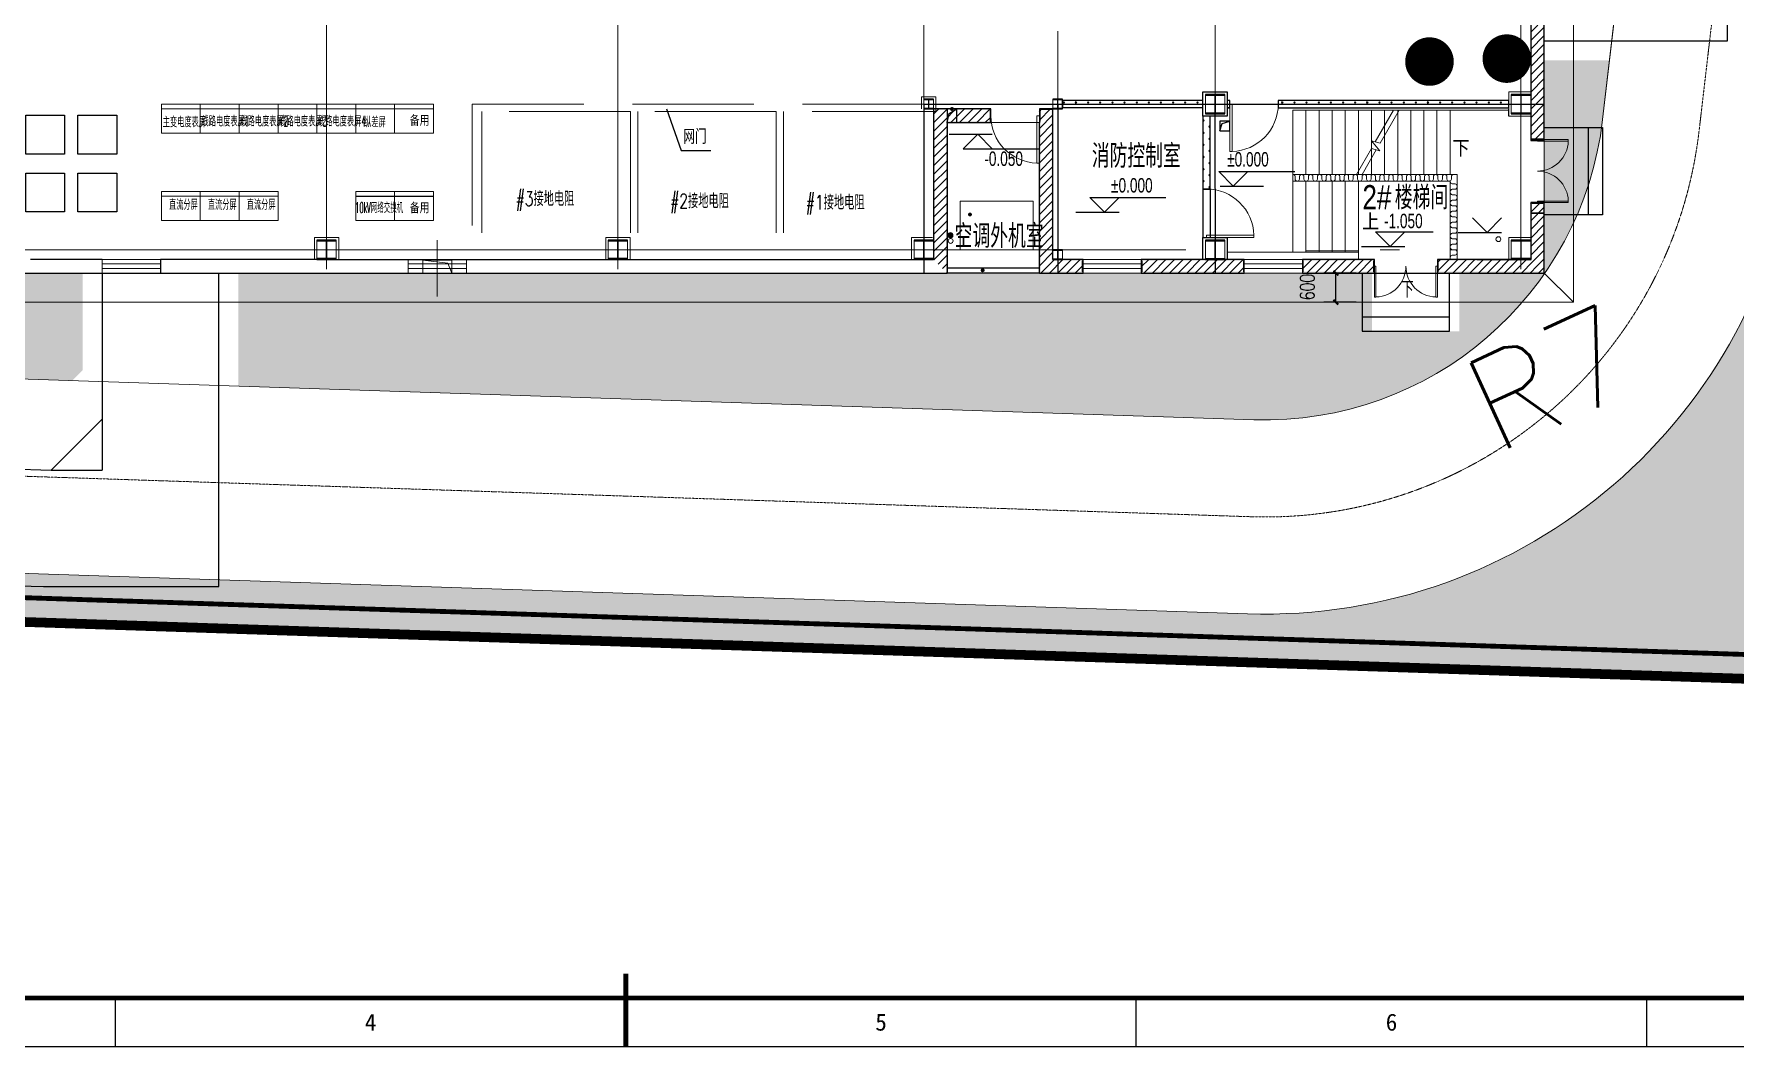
# Model space of a CAD drawing. Extents: x 3213259 to 3716512, y 332899 to 392399.
# Drawn here: x 3243170 to 3278202, y 332899 to 353805 of the extents above; entities that cross this region are included whole.
import ezdxf

# ---------------------------------------------------------------- set-up
doc = ezdxf.new("R2010")
doc.units = 0
doc.header["$LTSCALE"] = 1000
doc.header["$MEASUREMENT"] = 0
for name, pattern in [('235', [3, 2, -1]), ('DASH', [0.35, 0.25, -0.1]), ('DOTE', [2.42, 2, -0.2, 0.02, -0.2]), ('ZXX0', [15, 10, -2.5, 0, -2.5])]:
    doc.linetypes.add(name, pattern=pattern)
for name, color, linetype, lineweight in [('0-w', 4, 'Continuous', 0), ('A-Dim-Text', 3, 'Continuous', 9), ('A-Line1', 11, 'Continuous', 9), ('A-Stairs', 150, 'Continuous', 9), ('A-Wall', 2, 'Continuous', 9), ('A-WALL-PATT', 111, 'Continuous', 9), ('JZX_DOTE', 14, 'DOTE', 0), ('JZX_PUB_TEXT', 7, 'Continuous', 0), ('JZX_ViewLine', 30, 'Continuous', 0), ('JZX_WINDOW', 4, 'Continuous', 0), ('NFX_WALL_HOLE', 36, 'Continuous', 0), ('S-STRS', 31, 'Continuous', 20), ('window', 141, 'Continuous', 5), ('围墙', 5, 'Continuous', 13), ('电气', 41, 'Continuous', 9), ('通风', 4, 'Continuous', 9), ('道路', 220, 'Continuous', 13), ('雨水管、溢水管', 4, 'Continuous', 9)]:
    doc.layers.add(name, color=color, linetype=linetype, lineweight=lineweight)
for name, color, linetype in [('AXIS', 3, 'Continuous'), ('COLUMN', 2, 'Continuous'), ('DIM_ELEV', 3, 'Continuous'), ('DIM_LEAD', 3, 'Continuous'), ('DIM_SYMB', 3, 'Continuous'), ('JQFrame_DefaultLayer', 7, 'Continuous'), ('JZX_COLUMN', 50, 'Continuous'), ('JZX_WALL', 50, 'Continuous'), ('PUB_HATCH', 8, 'Continuous'), ('PUB_TEXT', 7, 'Continuous'), ('PUB_WALL', 9, 'Continuous'), ('S-tjtz', 4, 'Continuous'), ('S-给排水提资', 4, 'Continuous'), ('STAIR', 40, 'Continuous'), ('WALL', 7, 'Continuous'), ('WALL-MOVE', 6, 'Continuous'), ('XK', 7, 'Continuous'), ('zy说明', 4, 'Continuous'), ('暖通', 151, 'Continuous'), ('立面填充', 8, 'Continuous'), ('结-文字', 7, 'Continuous'), ('门坎', 4, 'Continuous'), ('防火外包', 12, 'Continuous')]:
    doc.layers.add(name, color=color, linetype=linetype)
doc.styles.add('_TCH_DIM', font='sepd_tss.shx', dxfattribs={"bigfont": 'sepd_hzt.shx'})
doc.styles.add('_TCH_DIM_T3', font='SIMPLEX.shx', dxfattribs={"width": 0.705882, "bigfont": 'GBCBIG'})
doc.styles.add('HZ', font='complex8.shx', dxfattribs={"width": 0.8, "bigfont": 'hztxt.shx'})
doc.styles.add('JQFrame_markText', font='txt')
doc.styles.add('sepd_yb2', font='sepd_gbe.shx', dxfattribs={"width": 0.8, "bigfont": 'sepd_gbc.shx'})
doc.styles.get("Standard").update_dxf_attribs({"font": 'SIMPLEX.shx', "bigfont": 'gbcbig.shx'})
doc.styles.add('上海院', font='romans8.shx', dxfattribs={"width": 0.7, "bigfont": 'hztxt1.shx'})
doc.dimstyles.new('_TCH_ARCH&&100', dxfattribs={"dimtxt": 297.5, "dimasz": 100, "dimexe": 250, "dimexo": 300, "dimgap": 126.25, "dimtad": 1, "dimdec": 0, "dimzin": 0, "dimdsep": 46, "dimtxsty": '_TCH_DIM_T3', "dimblk": 'ARCHTICK', "dimcen": 0.09, "dimclrt": 7, "dimazin": 2, "dimtfac": 1, "dimtdec": 0, "dimtix": 1, "dimtmove": 2, "dimatfit": 3, "dimfxl": 1, "dimtolj": 1, "dimtzin": 0, "dimarcsym": 0})
pattern_1 = [(45, (-2346177.02, -733063.31), (-88.388383, 88.388383), [])]
pattern_2 = [(45, (-2346134.54, -733117.21), (-125.000003, 125.000003), [40, -136.7767]), (135, (-2345856.26, -733117.21), (-125.000003, -125.000003), [40, -136.7767])]
pattern_3 = [(90, (38683506.7, 5563254.86), (-538.815, 538.815), [142.875, -934.755]), (45, (38683506.7, 5563254.86), (-538.815367, 538.815367), [142.875, -619.125]), (135, (38683506.7, 5563254.86), (-538.815367, -538.815367), [142.875, -619.125])]

# ---------------------------------------------------------------- blocks, each defined once
blk = doc.blocks.new('JQStandardFrame-{BE07899B6A3C46F2A1DE3A833C04B494}')
at = {"layer": 'JQFrame_DefaultLayer', "color": 3}
blk.add_lwpolyline([(0, 0), (841, 0), (841, 594), (0, 594)], close=True, dxfattribs=at)
at = {"layer": 'JQFrame_DefaultLayer', "color": 3, "const_width": 1}
blk.add_lwpolyline([(25, 10), (831, 10), (831, 584), (25, 584)], close=True, dxfattribs=at)
blk.add_lwpolyline([(420.5, 0), (420.5, 15)], dxfattribs=at)
at = {"layer": 'JQFrame_DefaultLayer', "color": 3}
for points in [[(315.38, 0), (315.38, 10)], [(420.5, 0), (420.5, 10)], [(525.62, 0), (525.62, 10)], [(630.75, 0), (630.75, 10)]]:
    blk.add_lwpolyline(points, dxfattribs=at)
at = {"layer": 'JQFrame_DefaultLayer', "color": 3, "char_height": 3.5, "attachment_point": 5, "style": 'JQFrame_markText'}
for s, insert in [('4', (367.94, 5)), ('5', (473.06, 5)), ('6', (578.19, 5))]:
    blk.add_mtext(s, dxfattribs=dict(at, insert=insert))
blk = doc.blocks.new('$TCHSYS$WIN2D')
for p, q in [((-0.5, 0.5), (0.5, 0.5)), ((-0.5, 0.5), (-0.5, -0.5)), ((0.5, 0.5), (0.5, -0.5)), ((0.5, 0.167), (-0.5, 0.167)), ((0.5, -0.167), (-0.5, -0.167)), ((-0.5, -0.5), (0.5, -0.5))]:
    blk.add_line(p, q)
blk = doc.blocks.new('400X400初设工字钢柱')
at = {"layer": 'COLUMN'}
for p, q in [((1414526, 738369), (1414126, 738369)), ((1414126, 738369), (1414126, 738353)), ((1414126, 738353), (1414321, 738353)), ((1414321, 738353), (1414321, 737985)), ((1414331, 737985), (1414331, 738353)), ((1414331, 738353), (1414526, 738353)), ((1414526, 738353), (1414526, 738369)), ((1414321, 737985), (1414126, 737985)), ((1414126, 737985), (1414126, 737969)), ((1414126, 737969), (1414526, 737969)), ((1414526, 737985), (1414331, 737985)), ((1414526, 737969), (1414526, 737985))]:
    blk.add_line(p, q, dxfattribs=at)
at = {"layer": 'JZX_ViewLine'}
blk.add_lwpolyline([(1414126, 738369), (1414526, 738369), (1414526, 737969), (1414126, 737969)], close=True, dxfattribs=at)
blk = doc.blocks.new('200X200初设工字钢柱')
at = {"layer": 'COLUMN'}
for p, q in [((1441726, 719669), (1441526, 719669)), ((1441526, 719669), (1441526, 719661)), ((1441526, 719661), (1441618, 719661)), ((1441623, 719656), (1441623, 719482)), ((1441629, 719482), (1441629, 719656)), ((1441634, 719661), (1441726, 719661)), ((1441726, 719661), (1441726, 719669)), ((1441618, 719477), (1441526, 719477)), ((1441526, 719477), (1441526, 719469)), ((1441526, 719469), (1441726, 719469)), ((1441726, 719477), (1441634, 719477)), ((1441726, 719469), (1441726, 719477))]:
    blk.add_line(p, q, dxfattribs=at)
for centre, start, end in [((1441618, 719656), 0, 90), ((1441634, 719656), 90, 180), ((1441618, 719482), 270, 0), ((1441634, 719482), 180, 270)]:
    blk.add_arc(centre, 5, start, end, dxfattribs=at)
at = {"layer": 'JZX_ViewLine'}
blk.add_lwpolyline([(1441526, 719669), (1441726, 719669), (1441726, 719469), (1441526, 719469)], close=True, dxfattribs=at)
blk = doc.blocks.new('DN150地漏')
at = {"layer": 'S-tjtz'}
h = blk.add_hatch(dxfattribs=at)
h.set_pattern_fill('ANSI31', color=256, scale=10, angle=270, style=0)
h.set_pattern_definition([(315, (0, 0), (11.22532015, 11.22532015), [])])
h.paths.add_polyline_path([(1424375, 733685, 1), (1424275, 733685, 1)])
blk.add_circle((1424325, 733685), 50, dxfattribs=at)
blk = doc.blocks.new('$LinePat$保温层')
at = {"color": 0}
for p, q in [((24, -24), (24, -56)), ((72, -56), (72, -24))]:
    blk.add_line(p, q, dxfattribs=at)
for centre, start, end in [((96, -24), 90, 180), ((0, -24), 0, 90), ((48, -56), 180, 0)]:
    blk.add_arc(centre, 24, start, end, dxfattribs=at)
blk = doc.blocks.new('we')
at = {"layer": 'A-Wall', "color": 8}
for p, q in [((1783636, 781322), (1783636, 781381)), ((1783728, 781381), (1783728, 781322))]:
    blk.add_line(p, q, dxfattribs=at)
at = {"layer": 'A-Wall', "color": 8, "extrusion": (0, 0, -1)}
for centre, major_axis, start_param, end_param in [((1783590, 781381), (-46, 0), 1.570796, 3.141593), ((1783682, 781322), (-46, 0), 3.141593, 6.283185), ((1783774, 781381), (46, 0), 3.141593, 4.712389)]:
    blk.add_ellipse(centre, major_axis=major_axis, ratio=0.834279, start_param=start_param, end_param=end_param, dxfattribs=at)
blk = doc.blocks.new('_ArchTick')
at = {"color": 0, "linetype": 'ByBlock', "const_width": 0.4}
blk.add_lwpolyline([(-0.5, -0.5), (0.5, 0.5)], dxfattribs=at)
blk = doc.blocks.new('*D41')
at = {"layer": 'AXIS', "color": 0, "lineweight": -2}
for p, q in [((44646, 1200), (43980, 1200)), ((44230, 600), (44230, 1200)), ((44646, 600), (43980, 600))]:
    blk.add_line(p, q, dxfattribs=at)
at = {"layer": 'Defpoints', "color": 0}
for p in [(44230, 1200), (44946, 1200), (44946, 600)]:
    blk.add_point(p, dxfattribs=at)
at = {"layer": 'AXIS', "color": 0, "lineweight": -2, "xscale": 100, "yscale": 100, "zscale": 100}
for p, rotation in [((44230, 1200), 90), ((44230, 600), 270)]:
    blk.add_blockref('_ArchTick', p, dxfattribs=dict(at, rotation=rotation))
at = {"layer": 'AXIS', "color": 7, "insert": (43645, 912), "char_height": 297.5, "attachment_point": 5, "rotation": 90, "style": '_TCH_DIM_T3'}
blk.add_mtext('\\A1;600', dxfattribs=at)
blk = doc.blocks.new('$DorLib2D$00000002')
for p, q in [((-0.5, 0), (-0.5, 0.4875)), ((-0.475, 0.4875), (-0.5, 0.4875)), ((-0.475, 0), (-0.475, 0.4875)), ((0.475, 0), (0.475, 0.4875)), ((0.475, 0.4875), (0.5, 0.4875)), ((0.5, 0), (0.5, 0.4875)), ((-0.5, 0), (-0.475, 0)), ((0.5, 0), (0.475, 0))]:
    blk.add_line(p, q)
at = {"lineweight": 13}
for centre, start, end in [((-0.4875, 0), 0, 88.53072), ((0.4875, 0), 91.46928, 180)]:
    blk.add_arc(centre, 0.4875, start, end, dxfattribs=at)
blk = doc.blocks.new('$DorLib2D$00000001')
for p, q in [((0.45, 0.975), (0.5, 0.975)), ((0.45, 0), (0.45, 0.975)), ((0.5, 0), (0.5, 0.975)), ((0.5, 0), (0.45, 0))]:
    blk.add_line(p, q)
at = {"lineweight": 13}
blk.add_arc((0.475, 0), 0.975, 91.4693, 180, dxfattribs=at)
blk = doc.blocks.new('bdz1')
for p in [(-35436.932, -5217.383), (-35437.985, -5218.437)]:
    blk.add_line(p, (-35436.932, -5218.437))
at = {"layer": '0-w', "const_width": 0.5, "flags": 128}
for points in [[(-35409.846, -5210.003, 1), (-35409.347, -5210.032, 1)], [(-35408.253, -5209.942, 1), (-35407.754, -5209.971, 1)]]:
    blk.add_lwpolyline(points, format="xyb", close=True, dxfattribs=at)
at = {"layer": 'JZX_ViewLine'}
blk.add_lwpolyline([(-35452.092, -5191.813), (-35407.232, -5191.813), (-35407.232, -5214.373), (-35454.092, -5214.373), (-35454.092, -5193.813)], dxfattribs=at)
at = {"layer": '立面填充', "color": 2}
for p, q in [((-35403.462, -5209.593), (-35403.462, -5204.793)), ((-35407.232, -5209.593), (-35403.462, -5209.593)), ((-35420.012, -5210.893), (-35407.232, -5210.893)), ((-35420.012, -5210.893), (-35420.012, -5214.373)), ((-35417.249, -5210.893), (-35417.249, -5214.373)), ((-35414.017, -5210.893), (-35414.012, -5214.373)), ((-35436.932, -5214.373), (-35434.532, -5214.373)), ((-35436.932, -5214.373), (-35436.932, -5217.383)), ((-35434.532, -5220.833), (-35434.532, -5214.373)), ((-35436.932, -5217.383), (-35437.985, -5218.437)), ((-35438.827, -5218.409), (-35437.985, -5218.437)), ((-35438.906, -5220.808), (-35438.14, -5220.833)), ((-35438.14, -5220.833), (-35434.532, -5220.833))]:
    blk.add_line(p, q, dxfattribs=at)
blk = doc.blocks.new('A$C62D55686')
at = {"layer": 'PUB_HATCH'}
h = blk.add_hatch(dxfattribs=at)
h.set_pattern_fill('普通砖', color=256, scale=50, style=0)
h.set_pattern_definition(pattern_1)
h.paths.add_polyline_path([(48243.8, 6600), (48243.8, 3950), (48523.8, 3950), (48523.8, 6600)])
h = blk.add_hatch(dxfattribs=at)
h.set_pattern_fill('普通砖', color=256, scale=50, style=0)
h.set_pattern_definition(pattern_1)
h.paths.add_polyline_path([(35943.8, 4580), (36223.8, 4300), (37123.8, 4300), (37123.8, 4580)])
h = blk.add_hatch(dxfattribs=at)
h.set_pattern_fill('普通砖', color=256, scale=50, style=0)
h.set_pattern_definition(pattern_1)
h.paths.add_polyline_path([(36223.8, 4300), (35943.8, 4580), (35943.8, 1480), (36223.8, 1200)])
h = blk.add_hatch(dxfattribs=at)
h.set_pattern_fill('普通砖', color=256, scale=50, style=0)
h.set_pattern_definition(pattern_1)
h.paths.add_polyline_path([(38123.8, 1200), (38403.8, 1480), (38403.8, 4580), (38123.8, 4300)])
h = blk.add_hatch(dxfattribs=at)
h.set_pattern_fill('普通砖', color=256, scale=50, style=0)
h.set_pattern_definition(pattern_1)
h.paths.add_polyline_path([(38123.8, 4300), (38403.8, 4580), (38123.8, 4580)])
h = blk.add_hatch(dxfattribs=at)
h.set_pattern_fill('石膏板', color=256, scale=50, style=0)
h.set_pattern_definition(pattern_2)
h.paths.add_polyline_path([(41493.8, 4606), (41493.8, 4754), (38603.8, 4754), (38603.8, 4606)])
h = blk.add_hatch(dxfattribs=at)
h.set_pattern_fill('石膏板', color=256, scale=50, style=0)
h.set_pattern_definition(pattern_2)
h.paths.add_polyline_path([(47793.8, 4754), (43044.2, 4754), (43044.2, 4606), (47793.8, 4606)])
h = blk.add_hatch(dxfattribs=at)
h.set_pattern_fill('石膏板', color=256, scale=50, style=0)
h.set_pattern_definition(pattern_2)
h.paths.add_polyline_path([(41493.8, 4430), (41493.8, 2930), (41641.8, 2930), (41641.8, 4430)])
h = blk.add_hatch(dxfattribs=at)
h.set_pattern_fill('普通砖', color=256, scale=50, style=0)
h.set_pattern_definition(pattern_1)
h.paths.add_polyline_path([(48243.8, 1480), (48523.8, 1200), (48523.8, 2650), (48243.8, 2650)])
h = blk.add_hatch(dxfattribs=at)
h.set_pattern_fill('普通砖', color=256, scale=50, style=0)
h.set_pattern_definition(pattern_1)
h.paths.add_polyline_path([(38403.8, 1480), (38123.8, 1200), (39023.8, 1200), (39023.8, 1480)])
h = blk.add_hatch(dxfattribs=at)
h.set_pattern_fill('普通砖', color=256, scale=50, style=0)
h.set_pattern_definition(pattern_1)
h.paths.add_polyline_path([(42343.8, 1480), (40223.8, 1480), (40223.8, 1200), (42343.8, 1200)])
h = blk.add_hatch(dxfattribs=at)
h.set_pattern_fill('普通砖', color=256, scale=50, style=0)
h.set_pattern_definition(pattern_1)
h.paths.add_polyline_path([(45023.8, 1480), (43543.8, 1480), (43543.8, 1200), (45023.8, 1200)])
h = blk.add_hatch(dxfattribs=at)
h.set_pattern_fill('普通砖', color=256, scale=50, style=0)
h.set_pattern_definition(pattern_1)
h.paths.add_polyline_path([(48523.8, 1200), (48243.8, 1480), (46323.8, 1480), (46323.8, 1200)])
at = {"layer": 'PUB_WALL'}
for points in [[(48243.8, 6600), (48243.8, 3950), (48268.8, 3975), (48268.8, 6575)], [(48523.8, 3950), (48523.8, 6600), (48498.8, 6575), (48498.8, 3975)], [(37123.8, 4580), (35943.8, 4580), (35968.8, 4555), (37098.8, 4555)], [(35943.8, 4580), (35943.8, 1480), (35968.8, 1455), (35968.8, 4555)], [(37123.8, 4300), (37123.8, 4580), (37098.8, 4555), (37098.8, 4325)], [(38403.8, 4580), (38123.8, 4580), (38148.8, 4555), (38378.8, 4555)], [(38123.8, 4580), (38123.8, 4300), (38148.8, 4325), (38148.8, 4555)], [(38403.8, 1480), (38403.8, 4580), (38378.8, 4555), (38378.8, 1455)], [(41493.8, 4754), (38603.8, 4754), (38603.8, 4741.5), (41493.8, 4741.5)], [(38603.8, 4606), (38603.8, 4754), (38616.3, 4754), (38616.3, 4606)], [(41493.8, 4606), (38603.8, 4606), (38603.8, 4618.5), (41493.8, 4618.5)], [(41493.8, 4606), (41493.8, 4754), (41481.3, 4754), (41481.3, 4606)], [(42044.2, 4754), (41993.8, 4754), (42006.3, 4741.5), (42031.7, 4741.5)], [(41993.8, 4754), (41993.8, 4606), (42006.3, 4618.5), (42006.3, 4741.5)], [(41993.8, 4606), (42044.2, 4606), (42031.7, 4618.5), (42006.3, 4618.5)], [(42044.2, 4606), (42044.2, 4754), (42031.7, 4741.5), (42031.7, 4618.5)], [(47793.8, 4754), (43044.2, 4754), (43056.7, 4741.5), (47781.3, 4741.5)], [(43044.2, 4754), (43044.2, 4606), (43056.7, 4618.5), (43056.7, 4741.5)], [(43044.2, 4606), (47793.8, 4606), (47781.3, 4618.5), (43056.7, 4618.5)], [(47793.8, 4606), (47793.8, 4754), (47781.3, 4741.5), (47781.3, 4618.5)], [(36223.8, 4300), (37123.8, 4300), (37098.8, 4325), (36198.8, 4325)], [(36223.8, 4300), (36223.8, 1200), (36198.8, 1225), (36198.8, 4325)], [(38123.8, 1200), (38123.8, 4300), (38148.8, 4325), (38148.8, 1225)], [(41493.8, 4430), (41493.8, 2930), (41506.3, 2942.5), (41506.3, 4417.5)], [(41641.8, 4430), (41493.8, 4430), (41506.3, 4417.5), (41629.3, 4417.5)], [(41641.8, 2930), (41641.8, 4430), (41629.3, 4417.5), (41629.3, 2942.5)], [(48243.8, 3950), (48523.8, 3950), (48498.8, 3975), (48268.8, 3975)], [(41493.8, 2930), (41641.8, 2930), (41629.3, 2942.5), (41506.3, 2942.5)], [(48523.8, 2650), (48243.8, 2650), (48268.8, 2625), (48498.8, 2625)], [(48243.8, 2650), (48243.8, 1480), (48268.8, 1455), (48268.8, 2625)], [(48523.8, 1200), (48523.8, 2650), (48498.8, 2625), (48498.8, 1225)], [(39023.8, 1480), (38403.8, 1480), (38378.8, 1455), (38998.8, 1455)], [(39023.8, 1200), (39023.8, 1480), (38998.8, 1455), (38998.8, 1225)], [(42343.8, 1480), (40223.8, 1480), (40248.8, 1455), (42318.8, 1455)], [(40223.8, 1480), (40223.8, 1200), (40248.8, 1225), (40248.8, 1455)], [(42343.8, 1200), (42343.8, 1480), (42318.8, 1455), (42318.8, 1225)], [(45023.8, 1480), (43543.8, 1480), (43568.8, 1455), (44998.8, 1455)], [(43543.8, 1480), (43543.8, 1200), (43568.8, 1225), (43568.8, 1455)], [(45023.8, 1200), (45023.8, 1480), (44998.8, 1455), (44998.8, 1225)], [(48243.8, 1480), (46323.8, 1480), (46348.8, 1455), (48268.8, 1455)], [(46323.8, 1480), (46323.8, 1200), (46348.8, 1225), (46348.8, 1455)], [(38123.8, 1200), (39023.8, 1200), (38998.8, 1225), (38148.8, 1225)], [(40223.8, 1200), (42343.8, 1200), (42318.8, 1225), (40248.8, 1225)], [(43543.8, 1200), (45023.8, 1200), (44998.8, 1225), (43568.8, 1225)], [(46323.8, 1200), (48523.8, 1200), (48498.8, 1225), (46348.8, 1225)]]:
    blk.add_hatch(color=2, dxfattribs=at).paths.add_polyline_path(points)
at = {"color": 0}
for p, q in [((48523.8, 3930), (48243.8, 3930)), ((48243.8, 2430), (48523.8, 2430))]:
    blk.add_line(p, q, dxfattribs=at)
for points in [[(17248.4, 4450.2), (18048.4, 4450.2), (18048.4, 3650.2), (17248.4, 3650.2)], [(18324.3, 4450.2), (19124.3, 4450.2), (19124.3, 3650.2), (18324.3, 3650.2)], [(17248.4, 3258.2), (18048.4, 3258.2), (18048.4, 2458.2), (17248.4, 2458.2)], [(18324.3, 3258.2), (19124.3, 3258.2), (19124.3, 2458.2), (18324.3, 2458.2)]]:
    blk.add_lwpolyline(points, close=True)
at = {"layer": 'A-Dim-Text'}
blk.add_lwpolyline([(46583.8, 3855, 0, 0, 0), (45383.8, 3855, 40, 0, 0), (45233.8, 3855, 0, 0, 0)], format="xyseb", dxfattribs=at)
at = {"layer": 'A-Line1'}
for p, q in [((41993.8, 1630), (44693.8, 1630)), ((44693.8, 1630), (44693.8, 1480))]:
    blk.add_line(p, q, dxfattribs=at)
blk.add_lwpolyline([(43343.8, 4555), (47793.8, 4555), (47793.8, 4555)], dxfattribs=at)
at = {"layer": 'A-Stairs'}
for p, q in [((43343.8, 3174), (43343.8, 4555)), ((43613.8, 3230), (43613.8, 4555)), ((43883.8, 3230), (43883.8, 4555)), ((44153.8, 3230), (44153.8, 4555)), ((44423.8, 3230), (44423.8, 4555)), ((44693.8, 3230), (44693.8, 4555)), ((44963.8, 3230), (44963.8, 4555)), ((45043.6, 3903.9), (45419.5, 4555)), ((45143.6, 3877.1), (45535, 4555)), ((45233.8, 3230), (45233.8, 4555)), ((45503.8, 3230), (45503.8, 4555)), ((45773.8, 3230), (45773.8, 4555)), ((46043.8, 3230), (46043.8, 4555)), ((46313.8, 3230), (46313.8, 4555)), ((46583.8, 3230), (46583.8, 4555)), ((45136.1, 3719.4), (44963.2, 3925.5)), ((44963.2, 3925.5), (45143.6, 3877.1)), ((44654.5, 3230), (44963.8, 3765.6)), ((44770, 3230), (45063.8, 3738.8)), ((44963.8, 3765.6), (45136.1, 3719.4)), ((43343.8, 3094), (43343.8, 1630)), ((43613.8, 3094), (43613.8, 1630)), ((43883.8, 3094), (43883.8, 1630)), ((44153.8, 3094), (44153.8, 1630)), ((44423.8, 3094), (44423.8, 1630)), ((44693.8, 3094), (44693.8, 1630))]:
    blk.add_line(p, q, dxfattribs=at)
at = {"layer": 'A-Wall'}
for p, q in [((43343.8, 3230), (46731.8, 3230)), ((43343.8, 3230), (43343.8, 3094)), ((46731.8, 1736), (46731.8, 3230)), ((43343.8, 3094), (46583.8, 3094)), ((46583.8, 3094), (46583.8, 1736)), ((46583.8, 1736), (46583.8, 1480)), ((46719.8, 1680), (46583.8, 1680)), ((46731.8, 1480), (46731.8, 1736))]:
    blk.add_line(p, q, dxfattribs=at)
at = {"layer": 'A-WALL-PATT', "color": 3}
blk.add_lwpolyline([(37123.8, 4300), (38123.8, 4300)], dxfattribs=at)
blk.add_lwpolyline([(44930.8, 3867.5, 0, 40, 0), (44780.8, 3867.5, 0, 0, 0), (43020, 3867.5, 0, 0, 0), (43020, 2279.8, 0, 0, 0), (44804, 2279.8, 0, 0, 0)], format="xyseb", dxfattribs=at)
at = {"layer": 'DIM_ELEV'}
for p, q in [((36263.4, 4058.4), (37155.3, 4058.4)), ((36855.3, 4058.4), (36555.3, 3758.4)), ((36855.3, 4058.4), (37155.3, 3758.4)), ((36555.3, 3758.4), (38120.3, 3758.4)), ((42118.2, 2988.8), (41818.2, 3288.8)), ((41818.2, 3288.8), (43383.2, 3288.8)), ((42118.2, 2988.8), (42418.2, 3288.8)), ((41846.3, 2988.8), (42738.2, 2988.8)), ((38873.9, 2453.1), (39765.8, 2453.1)), ((39465.8, 2453.1), (39165.8, 2753.1)), ((39165.8, 2753.1), (40730.8, 2753.1)), ((39465.8, 2453.1), (39765.8, 2753.1)), ((47344.1, 2035.5), (47044.1, 2335.5)), ((47344.1, 2035.5), (47644.1, 2335.5)), ((45348.1, 1746), (45048.1, 2046)), ((45048.1, 2046), (46235, 2046)), ((45348.1, 1746), (45648.1, 2046)), ((46752.2, 2035.5), (47644.1, 2035.5)), ((44756.2, 1746), (45648.1, 1746))]:
    blk.add_line(p, q, dxfattribs=at)
at = {"layer": 'DIM_LEAD', "const_width": 40}
for points in [[(36713.2, 2397.3, 1), (36677, 2414.5, 1)], [(36961, 1276.2, 1), (36951.9, 1237.2, 1)]]:
    blk.add_lwpolyline(points, format="xyb", close=True, dxfattribs=at)
at = {"layer": 'DIM_SYMB'}
blk.add_lwpolyline([(45671.3, 652.6, 0, 0, 0), (45671.3, 306.4, 80, 0, 0), (45671.3, 6.4, 0, 0, 0)], format="xyseb", dxfattribs=at)
at = {"layer": 'JZX_COLUMN'}
for p, q in [((35943.8, 4780), (35743.8, 4780)), ((35743.8, 4780), (35743.8, 4772)), ((35743.8, 4772), (35835.8, 4772)), ((35835.8, 4588), (35743.8, 4588)), ((35743.8, 4588), (35743.8, 4580)), ((35743.8, 4580), (35943.8, 4580)), ((35840.8, 4767), (35840.8, 4593)), ((35846.8, 4593), (35846.8, 4767)), ((35851.8, 4772), (35943.8, 4772)), ((35943.8, 4588), (35851.8, 4588)), ((48243.8, 4880), (47843.8, 4880)), ((47843.8, 4880), (47843.8, 4864)), ((47843.8, 4864), (48038.8, 4864)), ((48038.8, 4864), (48038.8, 4496)), ((48048.8, 4496), (48048.8, 4864)), ((48048.8, 4864), (48243.8, 4864)), ((48243.8, 4864), (48243.8, 4880)), ((48038.8, 4496), (47843.8, 4496)), ((47843.8, 4496), (47843.8, 4480)), ((47843.8, 4480), (48243.8, 4480)), ((48243.8, 4496), (48048.8, 4496)), ((48243.8, 4480), (48243.8, 4496)), ((23643.8, 1880), (23243.8, 1880)), ((23243.8, 1880), (23243.8, 1864)), ((23243.8, 1864), (23438.8, 1864)), ((23438.8, 1864), (23438.8, 1496)), ((23448.8, 1496), (23448.8, 1864)), ((23448.8, 1864), (23643.8, 1864)), ((23643.8, 1864), (23643.8, 1880)), ((29643.8, 1880), (29243.8, 1880)), ((29243.8, 1880), (29243.8, 1864)), ((29243.8, 1864), (29438.8, 1864)), ((29438.8, 1864), (29438.8, 1496)), ((29448.8, 1496), (29448.8, 1864)), ((29448.8, 1864), (29643.8, 1864)), ((29643.8, 1864), (29643.8, 1880)), ((35943.8, 1880), (35543.8, 1880)), ((35543.8, 1880), (35543.8, 1864)), ((35543.8, 1864), (35738.8, 1864)), ((35738.8, 1864), (35738.8, 1496)), ((35748.8, 1496), (35748.8, 1864)), ((35748.8, 1864), (35943.8, 1864)), ((48243.8, 1880), (47843.8, 1880)), ((47843.8, 1880), (47843.8, 1864)), ((47843.8, 1864), (48038.8, 1864)), ((48038.8, 1864), (48038.8, 1496)), ((48048.8, 1496), (48048.8, 1864)), ((48048.8, 1864), (48243.8, 1864)), ((48243.8, 1864), (48243.8, 1880)), ((23438.8, 1496), (23243.8, 1496)), ((23243.8, 1496), (23243.8, 1480)), ((23243.8, 1480), (23643.8, 1480)), ((23643.8, 1496), (23448.8, 1496)), ((23643.8, 1480), (23643.8, 1496)), ((29438.8, 1496), (29243.8, 1496)), ((29243.8, 1496), (29243.8, 1480)), ((29243.8, 1480), (29643.8, 1480)), ((29643.8, 1496), (29448.8, 1496)), ((29643.8, 1480), (29643.8, 1496)), ((35738.8, 1496), (35543.8, 1496)), ((35543.8, 1496), (35543.8, 1480)), ((35543.8, 1480), (35943.8, 1480)), ((35943.8, 1496), (35748.8, 1496)), ((48038.8, 1496), (47843.8, 1496)), ((47843.8, 1496), (47843.8, 1480)), ((47843.8, 1480), (48243.8, 1480)), ((48243.8, 1496), (48048.8, 1496)), ((48243.8, 1480), (48243.8, 1496))]:
    blk.add_line(p, q, dxfattribs=at)
for centre, start, end in [((35835.8, 4767), 0, 90), ((35835.8, 4593), 270, 0), ((35851.8, 4767), 90, 180), ((35851.8, 4593), 180, 270)]:
    blk.add_arc(centre, 5, start, end, dxfattribs=at)
at = {"layer": 'JZX_DOTE', "ltscale": 20}
for p, q in [((23443.8, 1280), (23443.8, 24280)), ((29443.8, 1280), (29443.8, 24280)), ((35743.8, 1280), (35743.8, 24280)), ((41743.8, 1280), (41743.8, 24280)), ((48043.8, 1280), (48043.8, 24280)), ((38503.8, 1280), (38503.8, 6180)), ((25723.8, 719.2), (25723.8, 1876.1)), ((1143.8, 1680), (49043.8, 1680))]:
    blk.add_line(p, q, dxfattribs=at)
at = {"layer": 'JZX_ViewLine'}
for p, q in [((49123.8, 24360), (49123.8, 600)), ((48523.8, 1200), (49123.8, 600)), ((49123.8, 600), (14768.8, 600))]:
    blk.add_line(p, q, dxfattribs=at)
for points in [[(48243.8, 4430), (47793.8, 4430), (47793.8, 4930), (48243.8, 4930)], [(35693.8, 4580), (35693.8, 4830), (35993.8, 4830), (35993.8, 4530), (35743.8, 4530)], [(23193.8, 1480), (23193.8, 1930), (23693.8, 1930), (23693.8, 1480)], [(29193.8, 1480), (29193.8, 1930), (29693.8, 1930), (29693.8, 1480)], [(35493.8, 1480), (35493.8, 1930), (35923.8, 1930)], [(35923.8, 1480), (35543.8, 1480), (35543.8, 1880), (35923.8, 1880)], [(47793.8, 1480), (47793.8, 1930), (48243.8, 1930)]]:
    blk.add_lwpolyline(points, dxfattribs=at)
for points in [[(35743.8, 4780), (35943.8, 4780), (35943.8, 4580), (35743.8, 4580)], [(47843.8, 4880), (48243.8, 4880), (48243.8, 4480), (47843.8, 4480)], [(23243.8, 1880), (23643.8, 1880), (23643.8, 1480), (23243.8, 1480)], [(29243.8, 1880), (29643.8, 1880), (29643.8, 1480), (29243.8, 1480)], [(47843.8, 1880), (48243.8, 1880), (48243.8, 1480), (47843.8, 1480)]]:
    blk.add_lwpolyline(points, close=True, dxfattribs=at)
at = {"layer": 'JZX_WALL', "linetype": 'ByBlock'}
for p, q in [((48243.8, 5580), (48243.8, 3930)), ((48523.8, 3930), (48523.8, 5580)), ((47793.8, 4430), (47793.8, 4578)), ((48243.8, 3930), (48523.8, 3930)), ((48523.8, 2430), (48243.8, 2430)), ((48243.8, 2430), (48243.8, 1880)), ((48523.8, 1200), (48523.8, 2430)), ((48243.8, 1864), (48243.8, 1496))]:
    blk.add_line(p, q, dxfattribs=at)
at = {"layer": 'JZX_WALL'}
for p, q in [((18823.8, 1480), (17343.8, 1480)), ((23243.8, 1480), (20023.8, 1480)), ((20023.8, 1480), (20023.8, 1200)), ((23643.8, 1480), (29243.8, 1480)), ((29643.8, 1480), (35543.8, 1480)), ((47143.8, 1480), (47843.8, 1480)), ((17143.8, 1200), (18823.8, 1200)), ((20023.8, 1200), (23443.8, 1200)), ((23443.8, 1200), (29443.8, 1200)), ((29443.8, 1200), (36223.8, 1200)), ((47143.8, 1200), (48523.8, 1200))]:
    blk.add_line(p, q, dxfattribs=at)
at = {"layer": 'NFX_WALL_HOLE'}
blk.add_lwpolyline([(26023.8, 1464.4), (26023.8, 1200), (25423.8, 1200), (25423.8, 1464.4)], close=True, dxfattribs=at)
blk.add_lwpolyline([(25423.8, 1464.4), (25940.8, 1399.9), (26023.8, 1200)], dxfattribs=at)
at = {"layer": 'S-STRS'}
blk.add_line((43613.8, 1655.4), (44693.8, 1655.4), dxfattribs=at)
at = {"layer": 'S-给排水提资'}
for p, q in [((41843.8, 4130), (41891, 4279)), ((41891, 4279), (42043.8, 4330))]:
    blk.add_line(p, q, dxfattribs=at)
blk.add_lwpolyline([(41843.8, 4130), (42043.8, 4130), (42043.8, 4330), (41843.8, 4330)], close=True, dxfattribs=at)
at = {"layer": 'STAIR'}
for points in [[(48523.8, 4200), (49723.8, 4200), (49723.8, 2400), (48523.8, 2400)], [(49423.8, 4200), (49423.8, 2400)], [(44773.8, 1200), (44773.8, 0), (46573.8, 0), (46573.8, 1200)], [(44773.8, 300), (46573.8, 300)]]:
    blk.add_lwpolyline(points, dxfattribs=at)
at = {"layer": 'WALL', "color": 2}
for p, q in [((48243.8, 6600), (48243.8, 3950)), ((48523.8, 3950), (48523.8, 6600)), ((37123.8, 4580), (35943.8, 4580)), ((35943.8, 4580), (35943.8, 1480)), ((37123.8, 4300), (37123.8, 4580)), ((38403.8, 4580), (38123.8, 4580)), ((38123.8, 4580), (38123.8, 4300)), ((38403.8, 1480), (38403.8, 4580)), ((36223.8, 4300), (37123.8, 4300)), ((36223.8, 4300), (36223.8, 1200)), ((38123.8, 1200), (38123.8, 4300)), ((48243.8, 3950), (48523.8, 3950)), ((48523.8, 2650), (48243.8, 2650)), ((48243.8, 2650), (48243.8, 1480)), ((48523.8, 1200), (48523.8, 2650)), ((39023.8, 1480), (38403.8, 1480)), ((39023.8, 1200), (39023.8, 1480)), ((42343.8, 1480), (40223.8, 1480)), ((40223.8, 1480), (40223.8, 1200)), ((42343.8, 1200), (42343.8, 1480)), ((45023.8, 1480), (43543.8, 1480)), ((43543.8, 1480), (43543.8, 1200)), ((45023.8, 1200), (45023.8, 1480)), ((48243.8, 1480), (46323.8, 1480)), ((46323.8, 1480), (46323.8, 1200)), ((38123.8, 1200), (39023.8, 1200)), ((40223.8, 1200), (42343.8, 1200)), ((43543.8, 1200), (45023.8, 1200)), ((46323.8, 1200), (48523.8, 1200))]:
    blk.add_line(p, q, dxfattribs=at)
at = {"layer": 'WALL-MOVE', "color": 2}
for p, q in [((41493.8, 4754), (38603.8, 4754)), ((38603.8, 4606), (38603.8, 4754)), ((41493.8, 4606), (38603.8, 4606)), ((41493.8, 4606), (41493.8, 4754)), ((42044.2, 4754), (41993.8, 4754)), ((41993.8, 4754), (41993.8, 4606)), ((41993.8, 4606), (42044.2, 4606)), ((42044.2, 4606), (42044.2, 4754)), ((47793.8, 4754), (43044.2, 4754)), ((43044.2, 4754), (43044.2, 4606)), ((43044.2, 4606), (47793.8, 4606)), ((47793.8, 4606), (47793.8, 4754)), ((41493.8, 4430), (41493.8, 2930)), ((41641.8, 4430), (41493.8, 4430)), ((41641.8, 2930), (41641.8, 4430)), ((41493.8, 2930), (41641.8, 2930)), ((41493.8, 1930), (41641.8, 1930))]:
    blk.add_line(p, q, dxfattribs=at)
at = {"layer": 'zy说明'}
for p, q in [((30445.2, 4581.7), (30744.2, 3727.2)), ((30744.2, 3727.2), (31356, 3727.2))]:
    blk.add_line(p, q, dxfattribs=at)
at = {"layer": '暖通'}
for p, q in [((36423.8, 4579.5), (36223.8, 4579.5)), ((36223.8, 4579.5), (36223.8, 4300)), ((36423.8, 4300), (36423.8, 4579.5)), ((36223.8, 4300), (36423.8, 4300)), ((36223.8, 4300), (36423.8, 4300))]:
    blk.add_line(p, q, dxfattribs=at)
blk.add_lwpolyline([(36223.8, 4300), (36265.5, 4483.3), (36423.8, 4579.5)], dxfattribs=at)
at = {"layer": '暖通', "const_width": 40}
blk.add_lwpolyline([(36341, 4569.5, 1), (36306.5, 4589.6, 1)], format="xyb", close=True, dxfattribs=at)
at = {"layer": '电气', "linetype": 'DASH'}
blk.add_line((20043.8, 4580), (24043.8, 4580), dxfattribs=at)
at = {"layer": '电气', "linetype": 'DASH', "ltscale": 10}
for p, q in [((35743.8, 4680), (26443.8, 4680)), ((26443.8, 4680), (26443.8, 1480)), ((29703.1, 4530), (26643.8, 4530)), ((26643.8, 4530), (26643.8, 1480)), ((29703.1, 4530), (29703.1, 1480)), ((32703.1, 4530), (29853.1, 4530)), ((29853.1, 4530), (29853.1, 1480)), ((32703.1, 4530), (32703.1, 1480)), ((35943.8, 4530), (32853.1, 4530)), ((32853.1, 4530), (32853.1, 1479.8))]:
    blk.add_line(p, q, dxfattribs=at)
at = {"layer": '电气', "color": 3}
blk.add_line((20043.8, 2780), (22443.8, 2780), dxfattribs=at)
at = {"layer": '电气', "color": 3, "linetype": 'DASH'}
for points in [[(20043.8, 4080), (20843.8, 4080), (20843.8, 4680), (20043.8, 4680)], [(20843.8, 4080), (21643.8, 4080), (21643.8, 4680), (20843.8, 4680)], [(21643.8, 4080), (22443.8, 4080), (22443.8, 4680), (21643.8, 4680)], [(22443.8, 4080), (23243.8, 4080), (23243.8, 4680), (22443.8, 4680)], [(23243.8, 4080), (24043.8, 4080), (24043.8, 4680), (23243.8, 4680)]]:
    blk.add_lwpolyline(points, close=True, dxfattribs=at)
at = {"layer": '电气', "color": 3}
for points in [[(20043.8, 2280), (20843.8, 2280), (20843.8, 2880), (20043.8, 2880)], [(20843.8, 2280), (21643.8, 2280), (21643.8, 2880), (20843.8, 2880)], [(21643.8, 2280), (22443.8, 2280), (22443.8, 2880), (21643.8, 2880)]]:
    blk.add_lwpolyline(points, close=True, dxfattribs=at)
at = {"layer": '通风', "color": 4}
blk.add_lwpolyline([(36493.3, 1680), (36493.3, 2680), (37993.3, 2680), (37993.3, 1680)], close=True, dxfattribs=at)
at = {"layer": '门坎'}
for p, q in [((41493.8, 2930), (41493.8, 1930)), ((41641.8, 2930), (41641.8, 1930)), ((38123.8, 1300), (36223.8, 1300)), ((38123.8, 1200), (36223.8, 1200)), ((44773.8, 1200), (46073.8, 1200)), ((45023.8, 1200), (46323.8, 1200))]:
    blk.add_line(p, q, dxfattribs=at)
at = {"layer": '防火外包'}
blk.add_lwpolyline([(41493.8, 4930), (41993.8, 4930), (41993.8, 4430), (41493.8, 4430)], close=True, dxfattribs=at)
blk.add_lwpolyline([(41493.8, 1480), (41493.8, 1930), (41993.8, 1930), (41993.8, 1480)], dxfattribs=at)
at = {"layer": '雨水管、溢水管'}
for centre in [(36298.3, 1861.6), (47578.8, 1898.9)]:
    blk.add_circle(centre, 50, dxfattribs=at)
at = {"layer": 'A-Wall', "color": 8, "xscale": 2.354166666103993, "yscale": 1.849999999511056, "zscale": 1.849999999534791, "rotation": 90}
for p in [(46583.8, 2868), (46583.8, 2642), (46583.8, 2416), (46583.8, 2189), (46583.8, 1963), (46583.8, 1737), (46583.8, 1511)]:
    blk.add_blockref('$LinePat$保温层', p, dxfattribs=at)
at = {"layer": 'A-WALL-PATT', "color": 3}
for p in [(-1740246.2, -778189.8), (-1740062.1, -778189.8), (-1739878, -778189.8), (-1739693.9, -778189.8), (-1739509.8, -778189.8), (-1739325.7, -778189.8), (-1739141.6, -778189.8), (-1738957.5, -778189.8), (-1738773.3, -778189.8), (-1738591.5, -778189.9), (-1738407.4, -778189.9), (-1738223.3, -778189.9), (-1738039.1, -778189.9), (-1737855, -778189.9), (-1737670.9, -778189.9), (-1737486.8, -778189.9), (-1737302.7, -778189.9), (-1737118.6, -778189.9)]:
    blk.add_blockref('we', p, dxfattribs=at)
at = {"layer": 'COLUMN'}
for name, p in [('200X200初设工字钢柱', (-1403122.1, -714889.2)), ('200X200初设工字钢柱', (-1403122.1, -714889.2)), ('400X400初设工字钢柱', (-1372582.1, -733489.2)), ('400X400初设工字钢柱', (-1372582.1, -736489.2)), ('200X200初设工字钢柱', (-1403122.1, -717989.2))]:
    blk.add_blockref(name, p, dxfattribs=at)
at = {"layer": 'JZX_WINDOW', "xscale": 1200, "yscale": 280, "zscale": 1200}
for p in [(19423.8, 1340), (25723.8, 1340)]:
    blk.add_blockref('$TCHSYS$WIN2D', p, dxfattribs=at)
at = {"layer": 'S-tjtz', "xscale": -1}
blk.add_blockref('DN150地漏', (1460619.9, -731708.7), dxfattribs=at)
at = {"layer": 'window', "color": 0, "xscale": -1000, "yscale": -1000, "zscale": -1000}
blk.add_blockref('$DorLib2D$00000001', (42544.2, 4680), dxfattribs=at)
at = {"layer": 'window', "color": 0}
for name, p, xscale, yscale, zscale, rotation in [('$DorLib2D$00000001', (37623.8, 4440), -1000, 1000, -1000, 180), ('$DorLib2D$00000002', (48383.8, 3300), -1300, 1300, -1300, 270.0000000000118), ('$DorLib2D$00000001', (41567.8, 2430), 1000, 1000, 1000, 270), ('$TCHSYS$WIN2D', (39623.8, 1340), -1200, -280, -1200, 180.0000000008569), ('$TCHSYS$WIN2D', (42943.8, 1340), -1200, -280, -1200, 180.0000000008569), ('$DorLib2D$00000002', (45673.8, 1340), 1300, 1300, 1300, 180.0000000008567)]:
    blk.add_blockref(name, p, dxfattribs=dict(at, xscale=xscale, yscale=yscale, zscale=zscale, rotation=rotation))
at = {"style": '上海院', "width": 0.7}
for s, p in [('#3接地电阻', (27338, 2580.5)), ('#2接地电阻', (30519.9, 2534)), ('#1接地电阻', (33315.1, 2505.5))]:
    blk.add_text(s, height=300, dxfattribs=at).set_placement(p)
at = {"layer": 'JZX_PUB_TEXT', "style": 'sepd_yb2', "width": 1.1}
for s, p in [('下', (46631.9, 3595)), ('上', (44772.9, 2083.3))]:
    blk.add_text(s, height=337.6, dxfattribs=at).set_placement(p)
at = {"layer": 'PUB_TEXT'}
for s, height, style, width, p in [('消防控制室', 482.27, 'sepd_yb2', 0.8, (39204.6, 3368.1)), ('-0.050', 297.5, '_TCH_DIM', 0.705882, (36990.3, 3406.4)), ('%%P0.000', 297.5, '_TCH_DIM', 0.705882, (41991.6, 3393.8)), ('%%P0.000', 297.5, '_TCH_DIM', 0.705882, (39600.8, 2858.1)), ('2#', 500, 'sepd_yb2', 0.8, (44778.5, 2511.3)), ('楼梯间', 482.27, 'sepd_yb2', 0.8, (45445.1, 2511.3)), ('空调外机室', 482.27, 'sepd_yb2', 0.8, (36379.2, 1718.1)), ('-1.050', 297.5, '_TCH_DIM', 0.705882, (45222.1, 2124)), ('下', 337.6, 'sepd_yb2', 0.8, (45576.4, 694.3))]:
    blk.add_text(s, height=height, dxfattribs=dict(at, style=style, width=width)).set_placement(p)
at = {"layer": '结-文字', "style": 'HZ', "width": 0.8}
blk.add_text('网门', height=300, dxfattribs=at).set_placement((30791.6, 3859.4))
at = {"layer": 'AXIS', "color": 3}
dim = blk.add_linear_dim(base=(44230.3, 1200), p1=(44945.8, 600), p2=(44945.8, 1200), angle=90, dimstyle='_TCH_ARCH&&100', dxfattribs=at)
dim.commit()
dim.dimension.update_dxf_attribs({"geometry": '*D41', "text_midpoint": (43645.5, 912), "dimtype": 129})

msp = doc.modelspace()

# ---------------------------------------------------------------- hatches: boundary and pattern name
h = msp.add_hatch()
h.set_pattern_fill('GRASS', color=256, scale=30, style=0)
h.set_pattern_definition(pattern_3)
h.paths.add_polyline_path([(3227414.856, 356861.717), (3225914.856, 356861.717), (3225914.856, 359861.717), (3227414.856, 359861.717)])
h.paths.add_polyline_path([(3282466.609, 379933.53), (3282466.609, 379433.53), (3279336.214, 379433.53), (3279336.214, 379933.53), (3228683.227, 379933.53), (3227414.856, 369441.717), (3227414.856, 342708.338), (3278719.894, 341014.653), (3283262.384, 379933.53)])
edge = h.paths.add_edge_path()
edge.add_line((3221575.256, 347403.567), (3227409.321, 347210.972))
edge.add_line((3227409.321, 347210.972), (3227396.062, 343209.231))
edge.add_line((3227396.062, 343209.231), (3221109.927, 343416.749))
edge.add_line((3221109.927, 343416.749), (3220993.595, 342420.045))
edge.add_line((3220993.595, 342420.045), (3279163.189, 340499.747))
edge.add_line((3279163.189, 340499.747), (3283824.137, 380433.53))
edge.add_line((3283824.137, 380433.53), (3282466.609, 380433.53))
edge.add_line((3282466.609, 380433.53), (3282466.609, 379433.53))
edge.add_line((3282466.609, 379433.53), (3279336.214, 379433.53))
edge.add_line((3279336.214, 379433.53), (3279336.214, 380135.488))
edge.add_line((3279336.214, 380135.488), (3279833.813, 380433.53))
edge.add_line((3279833.813, 380433.53), (3226182.622, 380433.53))
edge.add_arc((3254466.895, 370433.529), 30000.002, 160.5287798, 173.3427359)
edge.add_line((3224669.171, 373911.427), (3221575.256, 347403.567))
h = msp.add_hatch()
h.set_pattern_fill('GRASS', color=256, scale=30, style=0)
h.set_pattern_definition(pattern_3)
h.paths.add_polyline_path([(3283262.384, 379933.53), (3282758.99, 379933.53), (3279449.919, 351582.273, -0.39005211), (3268161.153, 341863.492), (3227414.856, 343208.61), (3227414.856, 342708.338), (3278719.894, 341014.653)])
h = msp.add_hatch()
h.set_pattern_fill('GRASS', color=256, scale=30, style=0)
h.set_pattern_definition(pattern_3)
h.paths.add_polyline_path([(3275476.89, 352045.993), (3275618.785, 353261.717), (3274274.856, 353261.717), (3274274.856, 348866.43, 0.123243665)])
h.paths.add_polyline_path([(3277805.122, 362677.489), (3277805.122, 368574.986), (3276205.857, 368574.986), (3276205.857, 362677.489)], flags=25)
h.paths.add_polyline_path([(3237665.533, 346872.393), (3238174.856, 347381.717), (3238174.856, 348881.717), (3231614.856, 348881.717), (3231614.856, 347681.717), (3229814.856, 347681.717), (3229814.856, 348881.717), (3227414.856, 348881.717), (3227414.856, 347210.789)])
h.paths.add_polyline_path([(3243957.811, 346664.672), (3244174.856, 346881.717), (3244174.856, 348881.717), (3241374.856, 348881.717), (3241374.856, 346749.941)])
edge = h.paths.add_edge_path()
edge.add_line((3247374.856, 348881.717), (3247374.856, 346551.869))
edge.add_line((3247374.856, 346551.869), (3268293.129, 345861.314))
edge.add_arc((3268524.088, 352857.503), 7000, 268.1092354, 325.2390854)
edge.add_line((3274274.856, 348866.43), (3274274.856, 348881.717))
edge.add_line((3274274.856, 348881.717), (3272524.856, 348881.717))
edge.add_line((3272524.856, 348881.717), (3272524.856, 347681.717))
edge.add_line((3272524.856, 347681.717), (3270724.856, 347681.717))
edge.add_line((3270724.856, 347681.717), (3270724.856, 348881.717))
edge.add_line((3270724.856, 348881.717), (3247374.856, 348881.717))
h.paths.add_polyline_path([(3275514.856, 371441.717), (3274274.856, 371441.717), (3274274.856, 356461.717), (3274744.856, 356461.717), (3275244.856, 356961.717), (3275244.856, 358461.717), (3275514.856, 358461.717)])
edge = h.paths.add_edge_path()
edge.add_line((3276662.739, 371441.717), (3275514.856, 371441.717))
edge.add_line((3275514.856, 371441.717), (3275514.856, 358461.717))
edge.add_line((3275514.856, 358461.717), (3276225.713, 358461.717))
edge.add_line((3276225.713, 358461.717), (3277294.875, 367622.02))
edge.add_arc((3270342.073, 368433.53), 7000, 353.3427359, 385.4511275)

# ---------------------------------------------------------------- linework, layer by layer
at = {"color": 3}
for p, q in [((3249794.856, 350461.717), (3250594.856, 350461.717)), ((3250594.856, 350461.717), (3251394.856, 350461.717))]:
    msp.add_line(p, q, dxfattribs=at)
at = {"layer": 'XK', "color": 6, "linetype": 'ZXX0', "ltscale": 0.00025, "const_width": 200}
msp.add_lwpolyline([(3226182.622, 380433.53, 0.055969807), (3224669.171, 373911.422), (3220993.595, 342420.045), (3279163.189, 340499.747), (3283824.137, 380433.53)], format="xyb", close=True, dxfattribs=at)
at = {"layer": '围墙', "color": 5, "linetype": '235', "const_width": 100}
msp.add_lwpolyline([(3221611.389, 343400.195), (3221553.223, 342901.843), (3278719.894, 341014.653), (3283262.384, 379933.53), (3282758.99, 379933.53)], dxfattribs=at)
at = {"layer": '电气', "color": 3}
for p, q in [((3245794.856, 352261.717), (3251394.856, 352261.717)), ((3245794.856, 350461.717), (3248194.856, 350461.717)), ((3245794.856, 350461.717), (3248194.856, 350461.717))]:
    msp.add_line(p, q, dxfattribs=at)
at = {"layer": '电气', "linetype": 'DASH'}
msp.add_line((3245794.856, 352261.717), (3249794.856, 352261.717), dxfattribs=at)
at = {"layer": '电气', "color": 3}
for points in [[(3245794.856, 351761.717), (3246594.856, 351761.717), (3246594.856, 352361.717), (3245794.856, 352361.717)], [(3246594.856, 351761.717), (3247394.856, 351761.717), (3247394.856, 352361.717), (3246594.856, 352361.717)], [(3247394.856, 351761.717), (3248194.856, 351761.717), (3248194.856, 352361.717), (3247394.856, 352361.717)], [(3248194.856, 351761.717), (3248994.856, 351761.717), (3248994.856, 352361.717), (3248194.856, 352361.717)], [(3248994.856, 351761.717), (3249794.856, 351761.717), (3249794.856, 352361.717), (3248994.856, 352361.717)], [(3249794.856, 351761.717), (3250594.856, 351761.717), (3250594.856, 352361.717), (3249794.856, 352361.717)], [(3250594.856, 351761.717), (3251394.856, 351761.717), (3251394.856, 352361.717), (3250594.856, 352361.717)], [(3245794.856, 349961.717), (3246594.856, 349961.717), (3246594.856, 350561.717), (3245794.856, 350561.717)], [(3245794.856, 349961.717), (3246594.856, 349961.717), (3246594.856, 350561.717), (3245794.856, 350561.717)], [(3246594.856, 349961.717), (3247394.856, 349961.717), (3247394.856, 350561.717), (3246594.856, 350561.717)], [(3246594.856, 349961.717), (3247394.856, 349961.717), (3247394.856, 350561.717), (3246594.856, 350561.717)], [(3247394.856, 349961.717), (3248194.856, 349961.717), (3248194.856, 350561.717), (3247394.856, 350561.717)], [(3247394.856, 349961.717), (3248194.856, 349961.717), (3248194.856, 350561.717), (3247394.856, 350561.717)], [(3249794.856, 349961.717), (3250594.856, 349961.717), (3250594.856, 350561.717), (3249794.856, 350561.717)], [(3250594.856, 349961.717), (3251394.856, 349961.717), (3251394.856, 350561.717), (3250594.856, 350561.717)]]:
    msp.add_lwpolyline(points, close=True, dxfattribs=at)
at = {"layer": '电气', "color": 3, "linetype": 'DASH'}
for points in [[(3245794.856, 351761.717), (3246594.856, 351761.717), (3246594.856, 352361.717), (3245794.856, 352361.717)], [(3246594.856, 351761.717), (3247394.856, 351761.717), (3247394.856, 352361.717), (3246594.856, 352361.717)], [(3247394.856, 351761.717), (3248194.856, 351761.717), (3248194.856, 352361.717), (3247394.856, 352361.717)], [(3248194.856, 351761.717), (3248994.856, 351761.717), (3248994.856, 352361.717), (3248194.856, 352361.717)], [(3248994.856, 351761.717), (3249794.856, 351761.717), (3249794.856, 352361.717), (3248994.856, 352361.717)]]:
    msp.add_lwpolyline(points, close=True, dxfattribs=at)
at = {"layer": '道路', "color": 12}
for p, q in [((3275476.89, 352045.993), (3278790.195, 380433.53)), ((3221575.256, 347403.567), (3268293.129, 345861.314)), ((3221109.927, 343416.749), (3268161.153, 341863.492))]:
    msp.add_line(p, q, dxfattribs=at)
at = {"layer": '道路', "color": 12, "linetype": 'ZXX0', "ltscale": 0.0005}
for p, q in [((3277463.404, 351814.133), (3280776.709, 380201.67)), ((3221509.268, 345404.655), (3268227.141, 343862.403))]:
    msp.add_line(p, q, dxfattribs=at)
at = {"layer": '道路', "color": 12}
msp.add_lwpolyline([(3275476.89, 352045.993), (3277294.875, 367622.02, 0.448669435), (3270342.073, 375433.53), (3237374.856, 375433.53)], format="xyb", dxfattribs=at)
at = {"layer": '道路', "color": 12, "linetype": 'ZXX0', "ltscale": 0.0005}
msp.add_arc((3268524.088, 352857.503), 9000, 268.1092355, 353.3427359, dxfattribs=at)
at = {"layer": '道路', "color": 12}
for radius in [7000, 11000]:
    msp.add_arc((3268524.088, 352857.503), radius, 268.1092355, 353.3427359, dxfattribs=at)

# ---------------------------------------------------------------- block references
for name, p, xscale, yscale, zscale in [('JQStandardFrame-{BE07899B6A3C46F2A1DE3A833C04B494}', (3213309.083, 332949.078), 100, 100, 100), ('bdz1', (38681506.695, 5563254.86), 1000, 1000, 1000)]:
    msp.add_blockref(name, p, dxfattribs=dict(xscale=xscale, yscale=yscale, zscale=zscale))
msp.add_blockref('A$C62D55686', (3225751.106, 347681.689))

# ---------------------------------------------------------------- texts
at = {"color": 3, "style": 'HZ'}
for s, width, p in [('主变电度表屏', 0.5, (3245821.017, 351882.712)), ('线路电度表屏1', 0.5, (3246620.24, 351899.755)), ('线路电度表屏2', 0.5, (3247420.24, 351899.755)), ('线路电度表屏3', 0.5, (3248220.24, 351899.755)), ('线路电度表屏4', 0.5, (3249020.24, 351899.755)), ('纵差屏', 0.5, (3249969.095, 351882.067)), ('备用', 0.8, (3250909.806, 351912.926)), ('直流分屏', 0.5, (3245950.556, 350180.872)), ('直流分屏', 0.5, (3246750.556, 350180.872)), ('直流分屏', 0.5, (3247550.556, 350180.872)), ('10kV网络交换机', 0.45, (3249787.821, 350118.337)), ('备用', 0.8, (3250909.806, 350112.926))]:
    msp.add_text(s, height=220, dxfattribs=dict(at, width=width)).set_placement(p)
at = {"layer": 'PUB_TEXT'}
msp.add_text('R7', height=1929.078, rotation=24.7109363, dxfattribs=at).set_placement((3273271.759, 345144.658))

doc.saveas('drawing.dxf')
